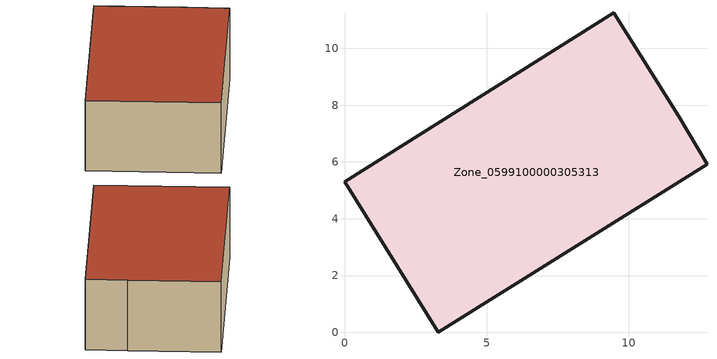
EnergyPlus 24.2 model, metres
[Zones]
Zone_0599100000305313
 floor ground (C_G): 3.31,0 0,5.31 9.48,11.26 11.77,7.6 12.76,5.92 z0
 wall outside (C_F): 0,5.31 3.31,0 12.76,5.92 11.77,7.6 9.48,11.26 0,5.31 z0:3.51
 roof outside (C_R): 3.31,0 12.76,5.92 11.77,7.6 9.48,11.26 0,5.31 z3.51
[BUILDING]
Pand.0599100000305313: North Axis=0; Terrain=City; Loads Convergence Tolerance Value=0.04; Temperature Convergence Tolerance Value=0.4; Solar Distribution=FullExterior; Maximum Number of Warmup Days=25; Minimum Number of Warmup Days=1
[Site:Location]
Rotterdam.The.Hague.AP_ZH_NLD Design_Conditions: Latitude=51.96; Longitude=4.45; Time Zone=1; Elevation=-4.5
[SITE:GROUNDTEMPERATURE:BUILDINGSURFACE]
18, 18, 18, 18, 18, 18, 18, 18, 18, 18, 18, 18
[MATERIAL] Thermal Absorptance=0.9; Solar Absorptance=0.7; Visible Absorptance=0.7
Name | Roughness | Thickness | Conductivity | Density | Specific Heat
G.TI.1946 | MediumSmooth | 0.15 | 1 | 540 | 1210
F.TI.1946 | Rough | 0.3 | 0.857143 | 1920 | 840
R.TI.1946 | MediumRough | 0.2 | 0.1 | 1500 | 1000
[CONSTRUCTION]
C_G: G.TI.1946
C_F: F.TI.1946
C_R: R.TI.1946
[ZONE]
Zone_0599100000305313: Type=1; Multiplier=1; Ceiling Height=Autocalculate; Volume=Autocalculate; Floor Area=autocalculate; Part of Total Floor Area=Yes
[ZONEINFILTRATION:DESIGNFLOWRATE]
Infil_Zone_0599100000305313: Zone or ZoneList or Space or SpaceList=Zone_0599100000305313; Schedule=AlwaysOn; Design Flow Rate Calculation Method=Flow/Area; Flow Rate per Floor Area=0.003; Constant Term Coefficient=1; Temperature Term Coefficient=0; Velocity Term Coefficient=0; Velocity Squared Term Coefficient=0
[HVACTEMPLATE:ZONE:IDEALLOADSAIRSYSTEM]
Zone_0599100000305313: Maximum Heating Supply Air Temperature=50; Minimum Cooling Supply Air Temperature=13; Maximum Heating Supply Air Humidity Ratio=0.0156; Minimum Cooling Supply Air Humidity Ratio=0.0077; Heating Limit=NoLimit; Cooling Limit=NoLimit; Dehumidification Control Type=ConstantSensibleHeatRatio; Cooling Sensible Heat Ratio=0.7; Dehumidification Setpoint=60; Humidification Control Type=None; Humidification Setpoint=30; Outdoor Air Method=None; Outdoor Air Flow Rate per Person=0.00944; Outdoor Air Flow Rate per Zone Floor Area=0; Outdoor Air Flow Rate per Zone=0; Demand Controlled Ventilation Type=None; Outdoor Air Economizer Type=NoEconomizer; Heat Recovery Type=None; Sensible Heat Recovery Effectiveness=0.7; Latent Heat Recovery Effectiveness=0.65
[ZONECONTROL:THERMOSTAT]
ThermostatControl_Zone_0599100000305313: Zone or ZoneList=Zone_0599100000305313; Control Type Schedule=DualSetpointControlType; Control 1=Thermostat_Zone_0599100000305313; Temperature Difference Between Cutout And Setpoint=0
[THERMOSTATSETPOINT:DUALSETPOINT]
Thermostat_Zone_0599100000305313: Heating Setpoint Temperature Schedule=HeatingSetpoint_Zone_0599100000305313; Cooling Setpoint Temperature Schedule=CoolingSetpoint_Zone_0599100000305313
[SCHEDULE:COMPACT]
HeatingSetpoint_Zone_0599100000305313: Through: 12/31, For: AllDays, Until: 24:00, 21
CoolingSetpoint_Zone_0599100000305313: Through: 12/31, For: AllDays, Until: 24:00, 24
DualSetpointControlType: Through: 12/31, For: AllDays, Until: 24:00, 4
AlwaysOn: Through: 12/31, For: AllDays, Until: 24:00, 1
